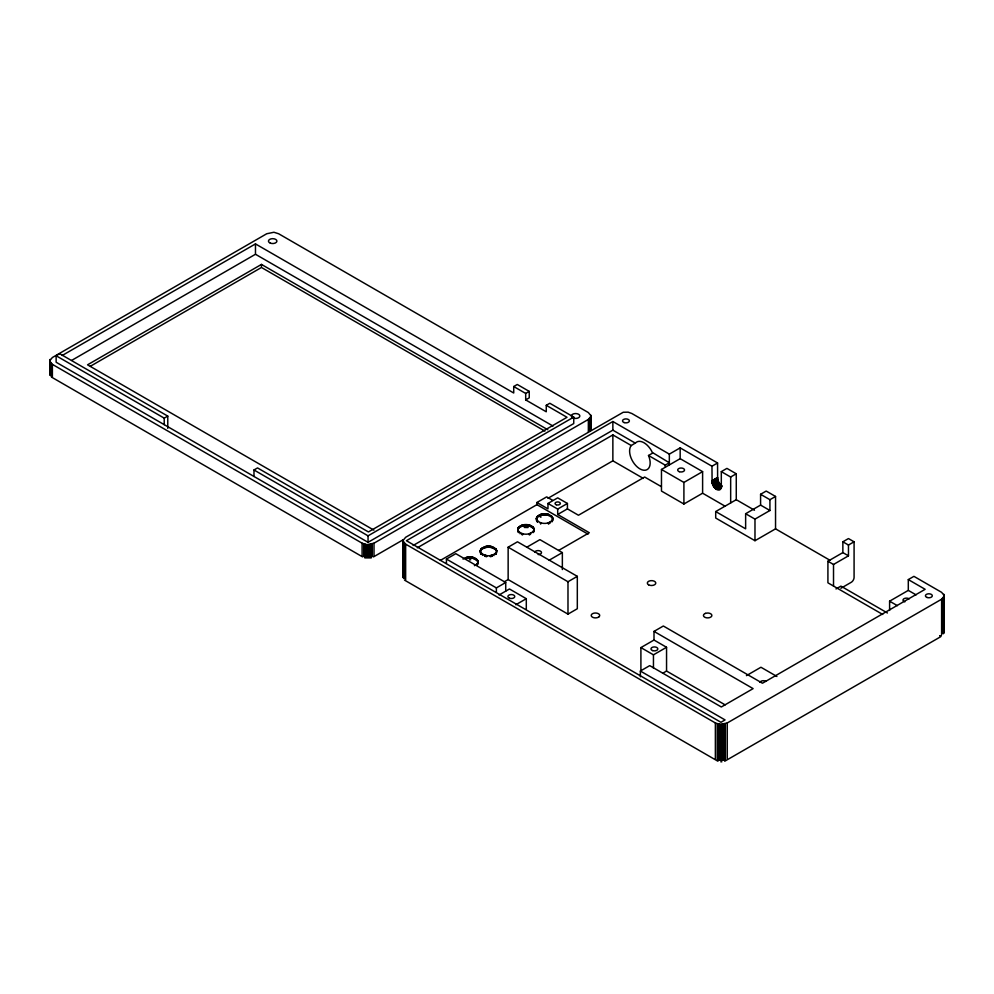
<?xml version="1.0" encoding="UTF-8"?>
<svg xmlns="http://www.w3.org/2000/svg" width="994" height="994" viewBox="0 0 994 994"><rect width="100%" height="100%" fill="white"/><g stroke="black" fill="none" stroke-linecap="round" stroke-linejoin="round"><path stroke-width="1.49" d="M164.221 424.637L164.221 418.151L56.136 355.753L56.136 362.238L368.053 542.314L573.749 423.556L573.749 417.082L549.806 403.253L546.265 405.316L546.265 411.789L525.689 399.911L525.689 393.438L513.724 386.529L513.724 393.003L255.47 243.903L62.249 355.467M829.903 560.231L775.544 528.845L754.98 540.711L715.705 518.036L715.705 511.562L736.268 499.696L736.268 473.778L726.925 468.385L721.309 471.628L721.309 486.737A6.61 3.814 60 0 1 716.637 489.433L713.891 486.824L712.102 482.773L711.965 466.223L680.169 447.872L669.335 454.121L612.863 421.518L406.409 540.711L720.948 722.303L725.061 719.929L640.372 671.037L640.372 676.79M716.637 489.433C728.378 487.159 715.817 483.668 717.606 477.443L717.569 462.98L631.898 413.529L628.171 412.162L623.263 412.249L405.651 537.282L402.968 540.574M49.7 360.797L52.384 357.505L266.727 233.752L273.922 232.261L278.631 233.752L588.349 412.56L591.032 415.852M478.002 561.921L477.108 563.921L474.411 565.685M480.313 550.825C482.351 544.526 494.652 544.613 496.702 550.825M496.702 551.123C494.602 557.385 482.401 557.361 480.313 551.123M517.712 529.23C519.75 522.931 532.051 523.018 534.101 529.23M534.101 529.529C532.001 535.791 519.8 535.766 517.712 529.529M536.412 518.433C538.512 512.208 550.726 512.134 552.801 518.433M552.801 518.731C550.701 524.994 538.499 524.969 536.412 518.731M591.032 416.138L588.349 419.431L374.005 543.184L366.811 544.675L362.102 543.184L52.384 364.376L49.7 361.083M944.3 595.915L941.616 599.208L727.273 722.961L720.078 724.452L715.369 722.961L405.651 544.153L402.968 540.86M648.498 455.488L648.56 455.637A14.55 8.399 60 0 1 646.597 469.864A14.55 8.399 60 0 1 633.166 462.098A14.55 8.399 60 0 1 631.202 445.61L635.675 442.827A14.55 8.399 60 0 1 652.312 452.432L669.335 462.769L665.222 465.142L648.498 455.488L652.611 453.115M463.03 559.1C467.242 555.994 476.076 555.919 478.002 561.622M56.136 355.753L59.69 353.702L167.775 416.113L167.775 428.352M71.643 360.412L255.47 254.265L255.47 243.903M547.806 429.731L261.459 264.416L87.547 364.823L373.893 530.137M90.466 366.202L261.459 267.473L544.874 431.098M164.221 418.151L167.775 416.113M253.979 476.461L253.979 469.976L257.533 467.925L368.426 531.952L567.015 417.294L546.265 405.316M513.724 386.529L517.278 384.479L529.243 391.387L529.243 397.861L525.689 399.911M525.689 393.438L529.243 391.387M253.979 469.976L368.053 535.841L573.749 417.082M373.483 556.901L402.943 539.891M413.119 545.482L612.863 430.153L635.377 443.162M417.318 547.806L612.863 434.912L631.265 445.536M440.392 560.392L536.934 504.654L536.934 502.492L546.663 496.876L552.788 500.417M547.992 498.28L612.863 460.818L643.329 478.412M446.43 563.387L446.43 559.063L455.786 553.67L505.722 582.509L505.722 591.144M536.934 502.492L547.967 508.866L547.967 503.461L557.696 497.857L567.425 503.461L567.425 508.866L578.458 515.24L644.646 477.021L661.37 486.662M547.967 503.461L557.696 509.077L567.425 503.461M557.696 509.077L557.696 514.482L567.425 508.866M508.145 579.577L508.145 547.197L517.476 541.805L577.315 576.346L577.315 608.738L567.984 614.13L508.145 579.577L504.169 581.875M526.721 547.259L539.916 539.643L562.356 552.602L562.356 569.562M702.609 493.21L683.909 504.008L661.47 491.061L661.47 469.466L680.169 458.669L702.609 471.628L702.609 493.21L725.322 506.331M558.603 550.44L589.305 532.722L557.696 514.482M446.43 559.063L496.379 587.901L505.722 582.509M549.16 560.218L562.356 552.602M661.47 469.466L683.909 482.425L702.609 471.628M711.965 466.223L717.569 462.98M499.05 594.996L509.462 588.982L526.298 598.699L526.298 609.086M712.002 480.686L717.606 477.443M711.965 481.009L717.581 477.766M711.965 481.344L717.569 478.102M711.965 481.68L717.581 478.449M712.002 482.04L717.606 478.797M712.039 482.401L717.656 479.158M712.102 482.773L717.718 479.53M712.189 483.146L717.805 479.903M712.288 483.519L717.904 480.276M712.4 483.892L718.016 480.661M712.536 484.277L718.153 481.034M712.686 484.65L718.302 481.419M712.847 485.035L718.463 481.792M713.033 485.395L718.637 482.165M713.232 485.768L718.836 482.525M713.431 486.128L719.047 482.885M713.655 486.476L719.271 483.233M713.891 486.824L719.494 483.581M721.309 471.628L730.665 477.021L736.268 473.778M714.127 487.147L719.743 483.916M714.388 487.47L719.991 484.227M714.649 487.781L720.252 484.538M714.91 488.066L720.526 484.823M715.195 488.34L720.799 485.097M715.469 488.601L721.085 485.358M715.755 488.837L721.371 485.594M515.824 604.75L526.298 598.699M716.053 489.06L721.656 485.817M716.339 489.259L721.955 486.016M508.145 547.197L567.984 581.738L577.315 576.346M715.705 511.562L745.637 528.833L745.637 513.724L760.584 505.089L760.584 494.291L766.188 491.061L775.544 496.453L775.544 528.845M760.584 494.291L769.928 499.696L775.544 496.453M745.637 513.724L754.98 519.116L769.928 510.494L769.928 499.696M640.906 671.348L640.906 647.591L654.002 640.037L654.002 631.401L663.346 626.009L762.448 683.226L925.141 589.305L908.305 579.589L908.305 590.386L889.605 601.184L889.605 610.428M882.722 614.466L827.915 582.819L827.915 561.225L842.862 552.602L842.862 541.805L848.466 538.562L854.082 541.805L854.082 577.427A3.964 2.286 -60 0 1 851.274 582.285L840.899 588.274M640.906 647.591L653.456 654.835L666.552 647.28L666.552 671.037L725.148 704.87M842.862 541.805L848.466 545.035L854.082 541.805M640.372 671.037L649.716 665.632L721.321 706.982L753.117 688.618L654.002 631.401M827.915 561.225L833.519 564.468L848.466 555.832L848.466 545.035M662.625 673.298L666.552 671.037M835.979 588.957L840.899 586.125L887.431 612.987M908.305 579.589L913.921 576.346L941.616 592.337L944.3 595.63M746.432 675.634L760.944 667.247L776.91 676.467M940.759 636.682L724.701 761.23M371.296 557.895L364.798 557.895M540.351 517.141L541.158 516.93M524.31 527.454L528.125 527.528M721.88 761.789L720.762 761.789M469.491 559.771L470.771 559.796M532.958 526.969L532.958 528.05L530.075 526.385L530.075 525.304M495.559 548.564L495.559 549.645L492.676 547.98L492.676 546.899M476.859 559.361L476.859 560.442L473.976 558.777L473.976 557.696M717.941 761.23L404.521 580.123M760.584 505.089L769.928 510.494M842.862 552.602L848.466 555.832M908.305 590.386L916.083 594.872M736.268 499.696L754.483 510.208M889.605 601.184L897.371 605.669M255.47 254.265L553.012 426.053M536.934 504.654L588.013 534.138M654.002 640.037L666.552 647.28M362.624 556.901L51.439 377.061M944.263 595.344L944.263 631.836M944.114 594.772L944.114 632.408M943.84 594.226L943.84 632.954M943.654 597.593L943.654 633.228M943.443 597.854L943.443 633.476M943.194 598.102L943.194 633.737M941.616 599.208L941.616 634.843M833.519 564.468L833.519 586.062M754.98 519.116L754.98 540.711M730.665 477.021L730.665 502.927M727.273 722.961L727.273 758.584M725.359 723.88L725.359 759.503M724.924 724.017L724.924 759.64M724.477 724.141L724.477 759.764M724.005 724.241L724.005 759.876M723.533 724.328L723.533 759.963M723.048 724.402L723.048 760.025M722.563 724.452L722.563 760.087M722.066 724.489L722.066 760.124M721.569 724.514L721.569 760.137M721.072 724.514L721.072 760.137M720.575 724.489L720.575 760.124M720.078 724.452L720.078 760.087M719.594 724.402L719.594 760.025M719.109 724.328L719.109 759.963M718.637 724.241L718.637 759.876M718.165 724.141L718.165 759.764M717.718 724.017L717.718 759.64M717.283 723.88L717.283 759.503M715.369 722.961L715.369 758.584M683.909 482.425L683.909 504.008M680.169 447.872L680.169 458.669M669.335 454.121L669.335 464.919M665.222 465.142L665.222 467.304M653.456 654.835L653.456 668.204M612.863 421.518L612.863 430.153M612.863 434.912L612.863 460.818M590.995 415.567L590.995 428.948M590.933 415.281L590.846 429.52M590.722 417.281L590.56 430.079M590.374 417.815L590.374 430.34M590.163 418.076L590.163 430.601M589.927 418.325L589.927 430.849M588.349 419.431L588.349 431.955M567.984 581.738L567.984 614.13M552.701 517.837L552.701 520.396M552.478 517.265L552.602 518.632M552.602 519.613L552.478 520.98M552.316 516.979L552.316 518.06M552.316 520.185L552.316 521.266M552.13 516.706L552.13 517.787M552.13 520.458L552.13 521.539M551.906 516.433L551.906 517.514M551.906 520.732L551.906 521.813M551.658 516.172L551.658 517.253M551.384 515.923L551.384 517.004M551.086 515.675L551.086 516.756L549.21 515.749L549.21 514.668M550.03 522.136L550.03 523.217M549.21 522.496L549.21 523.577M548.775 514.507L548.775 515.588M548.775 522.658L548.775 523.739M548.328 514.37L548.328 515.439M548.328 522.794L548.328 523.875M547.868 514.233L547.868 515.314M547.383 514.134L547.383 515.203M546.899 514.035L546.899 515.116M546.389 513.96L546.389 515.041M545.892 513.91L545.892 514.991M545.383 513.873L545.383 514.954M544.861 513.848L544.861 514.929M544.352 513.848L544.352 514.929M543.83 513.873L543.83 514.954M543.32 513.91L543.32 514.991M542.823 513.96L542.823 515.041M542.314 514.035L542.314 515.116M541.829 514.134L541.829 515.203M541.345 514.233L541.345 515.314M540.885 514.37L540.885 515.439M540.885 522.794L540.885 523.875M540.438 514.507L540.438 515.588M540.438 522.658L540.438 523.739M540.003 514.668L540.003 515.749M539.183 515.029L539.183 516.11L537.555 517.253L537.555 516.172M537.555 520.993L537.555 522.074M537.307 516.433L537.307 517.514M537.307 520.732L537.307 521.813M537.083 516.706L536.897 518.06M536.897 520.185L537.083 521.539M536.735 517.265L536.735 518.346M536.735 519.899L536.735 520.98M536.611 517.551L536.511 518.918M536.511 519.328L536.611 520.694M536.449 518.135L536.449 520.111M534.002 528.634L534.002 531.194M533.902 528.348L533.902 529.429M533.902 530.411L533.902 531.492M533.616 527.777L533.778 529.131M533.778 530.697L533.616 532.063M533.43 527.503L533.43 528.572M533.43 531.256L533.43 532.337M533.206 527.23L533.206 528.311M533.206 531.529L533.206 532.61M531.703 526.025L531.703 527.106M530.51 533.293L530.51 534.374M530.075 533.455L530.075 534.536M529.628 525.155L529.628 526.236M529.628 533.592L529.628 534.673M529.168 525.031L529.168 526.112M529.168 533.716L529.168 534.797M528.684 524.919L528.684 526M528.199 524.832L528.199 525.913M527.69 524.757L527.69 525.838M527.193 524.708L527.193 525.776M526.683 524.67L526.683 525.739M526.161 524.646L526.161 525.727M525.652 524.646L525.652 525.727M525.13 524.67L525.13 525.739M524.621 524.708L524.621 525.776M524.124 524.757L524.124 525.838M523.614 524.832L523.614 525.913M523.13 524.919L523.13 526M522.645 525.031L522.645 526.112M522.645 533.716L522.645 534.797M522.185 525.155L522.185 526.236M522.185 533.592L522.185 534.673M521.738 525.304L521.738 526.385L519.763 527.329L519.763 526.248M521.738 533.455L521.738 534.536M520.111 532.722L520.111 533.803M519.129 526.721L519.129 527.802M518.856 526.969L518.856 528.05M518.607 527.23L518.607 528.311M518.607 531.529L518.607 532.61M518.383 527.503L518.383 528.572M518.383 531.256L518.383 532.337M518.197 527.777L518.197 528.858M518.036 528.062L517.911 529.429M517.911 530.411L518.036 531.778M517.812 528.634L517.812 531.194M496.602 550.229L496.665 552.49M496.379 549.645L496.503 551.011M496.379 552.291L496.379 553.372M496.379 587.901L496.379 592.225M496.217 549.371L496.217 550.452M496.217 552.577L496.217 553.658M496.031 549.086L496.031 550.167M496.031 552.85L496.031 553.931M495.807 548.825L495.807 549.906M495.807 553.124L495.807 554.205M495.559 553.385L495.559 554.453M494.304 547.619L494.304 548.7M493.931 554.515L493.931 555.596M492.229 546.75L492.229 547.831M492.229 555.186L492.229 556.267M491.757 546.625L491.757 547.706M491.757 555.311L491.757 556.391M491.284 546.514L491.284 547.595M491.284 555.422L491.284 556.503M490.8 546.427L490.8 547.508M490.8 555.509L490.8 556.59M490.291 546.352L490.291 547.433M490.291 555.584L490.291 556.665M489.793 546.29L489.793 547.371M489.284 546.253L489.284 547.334M488.762 546.24L488.762 547.321M488.253 546.24L488.253 547.321M487.731 546.253L487.731 547.334M487.222 546.29L487.222 547.371M486.725 546.352L486.725 547.433M486.725 555.584L486.725 556.665M486.215 546.427L486.215 547.508M486.215 555.509L486.215 556.59M485.731 546.514L485.731 547.595M485.731 555.422L485.731 556.503M485.246 546.625L485.246 547.706M485.246 555.311L485.246 556.391M484.786 546.75L484.786 547.831M484.786 555.186L484.786 556.267M484.339 546.899L484.339 547.98L482.363 548.924L482.363 547.843M482.711 554.317L482.711 555.397M481.73 548.315L481.73 549.384M481.456 548.564L481.456 549.645M481.456 553.385L481.456 554.453M481.208 548.825L481.208 549.906M481.208 553.124L481.208 554.205M480.984 549.086L480.984 550.167M480.984 552.85L480.984 553.931M480.798 549.371L480.798 550.452M480.798 552.577L480.798 553.658M480.636 549.645L480.636 550.726M480.636 552.291L480.636 553.372M480.512 549.943L480.413 551.31M480.413 551.707L480.512 553.086M480.351 550.527L480.351 552.49M477.903 561.026L477.903 563.586M477.679 560.442L477.803 561.809M477.803 562.803L477.679 564.17M477.518 560.169L477.518 561.237M477.518 563.374L477.518 564.455M477.331 559.883L477.331 560.964M477.331 563.648L477.331 564.729M477.108 559.622L477.108 560.703M477.108 563.921L477.108 564.99M476.859 564.182L476.859 565.251M475.604 558.417L475.604 559.498M473.529 557.547L473.529 558.628M473.057 557.423L473.057 558.504M472.585 557.311L472.585 558.392M472.088 557.224L472.088 558.305M471.591 557.149L471.591 558.23M471.094 557.087L471.094 558.168M470.584 557.05L470.584 558.131M470.063 557.038L470.063 558.119M469.553 557.038L469.553 558.119M469.031 557.05L469.031 558.131M468.522 557.087L468.522 558.168M468.012 557.149L468.012 558.23M467.515 557.224L467.515 558.305M467.031 557.311L467.031 558.392M466.546 557.423L466.546 558.504M466.087 557.547L466.087 558.628M465.639 557.696L465.639 558.777M405.651 544.153L405.651 579.775M404.073 543.047L404.073 578.67M403.837 542.799L403.837 578.421M403.626 542.538L403.626 578.16M403.44 542.264L403.44 577.899M403.154 541.718L403.278 577.613M403.067 539.99L403.067 577.054M374.005 543.184L374.005 555.708M372.091 544.103L372.091 556.628M371.657 544.24L371.657 556.764M371.197 544.364L371.197 556.888M370.737 544.463L370.737 556.988M370.265 544.55L370.265 557.075M369.78 544.625L369.78 557.149M369.296 544.675L369.296 557.199M368.799 544.712L368.799 557.236M368.302 544.737L368.302 557.261M368.053 535.841L368.053 542.314M367.805 544.737L367.805 557.261M367.308 544.712L367.308 557.236M366.811 544.675L366.811 557.199M366.314 544.625L366.314 557.149M365.829 544.55L365.829 557.075M365.357 544.463L365.357 556.988M364.897 544.364L364.897 556.888M364.45 544.24L364.45 556.764M364.015 544.103L364.015 556.628M362.102 543.184L362.102 555.708M261.459 264.416L261.459 266.578M52.384 364.376L52.384 376.9M50.806 363.27L50.806 375.794M50.557 363.021L50.557 375.546M50.346 362.76L50.346 375.285M50.16 359.381L50.16 375.011M50.011 359.654L50.011 374.738M49.799 360.226L49.799 374.179M534.697 552.167A3.442 1.988 0 0 1 538.512 550.626A3.442 1.988 0 0 1 541.481 552.701A3.442 1.988 0 0 1 538.164 554.577M904.875 601.867A3.442 1.988 0 0 1 903.794 598.835A3.442 1.988 0 0 1 909.15 598.885M759.988 682.381A3.442 1.988 0 0 1 762.423 680.791A3.442 1.988 0 0 1 765.964 681.375M571.712 416.971A4.237 2.448 0 0 1 575.377 413.554A4.237 2.448 0 0 1 579.639 416.734A4.237 2.448 0 0 1 573.004 417.927M940.821 635.837L939.902 635.675L940.821 635.837M598.848 616.914L598.077 617.373A4.237 2.448 0 0 1 592.374 617.125A4.237 2.448 0 0 1 592.287 613.832A4.237 2.448 0 0 1 597.978 613.497L598.773 613.932A4.237 2.448 0 0 1 598.848 616.914M705.392 613.385L704.547 613.795A4.237 2.448 0 0 0 706.361 617.783A4.237 2.448 0 0 0 711.853 615.137A4.237 2.448 0 0 0 705.392 613.385M509.524 598.226A3.442 1.988 0 0 0 514.768 596.599A3.442 1.988 0 0 0 509.711 594.785A3.442 1.988 0 0 0 509.524 598.226M679.3 471.69A3.442 1.988 0 0 0 684.543 470.063A3.442 1.988 0 0 0 679.486 468.249A3.442 1.988 0 0 0 679.3 471.69M624.145 422.574A3.442 1.988 0 0 0 629.388 420.947A3.442 1.988 0 0 0 624.331 419.133A3.442 1.988 0 0 0 624.145 422.574M927.067 597.469A3.442 1.988 0 0 0 932.31 595.828A3.442 1.988 0 0 0 927.228 594.027A3.442 1.988 0 0 0 927.067 597.469M270.343 243.145A4.237 2.448 0 0 0 276.904 241.256A4.237 2.448 0 0 0 270.79 238.92A4.237 2.448 0 0 0 270.343 243.145M556.305 504.766A2.647 1.528 0 0 0 560.343 503.511A2.647 1.528 0 0 0 556.441 502.119A2.647 1.528 0 0 0 556.305 504.766M652.586 650.585A3.442 1.988 0 0 0 657.829 648.97A3.442 1.988 0 0 0 652.772 647.156A3.442 1.988 0 0 0 652.586 650.585M648.56 584.795A4.237 2.448 0 0 0 655.642 583.702A4.237 2.448 0 0 0 650.461 580.707A4.237 2.448 0 0 0 648.56 584.795"/></g></svg>
